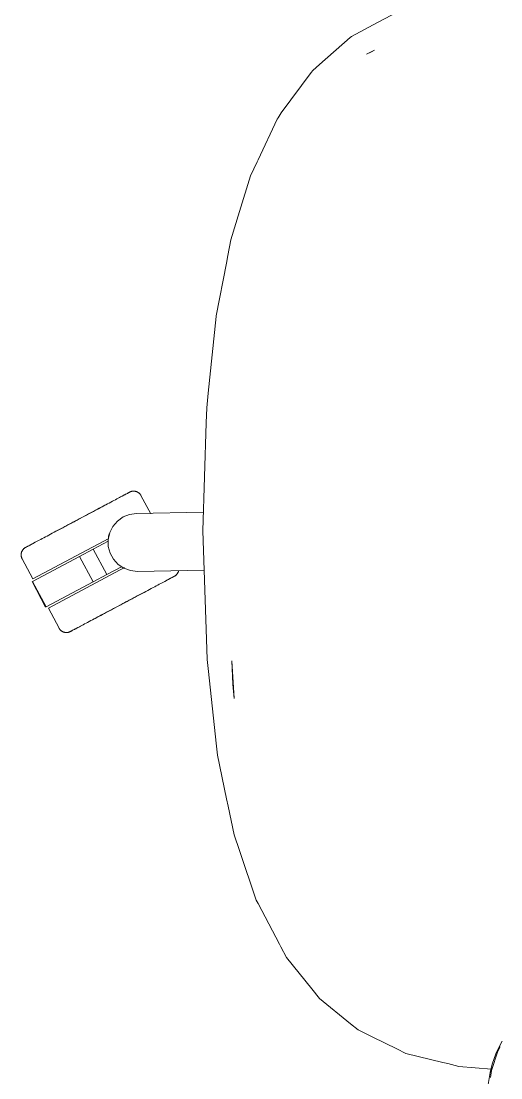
# Model space of a CAD drawing. Header units: millimetres. Extents: x 155927 to 326028, y -36033 to 97293.
# Drawn here: x 196059 to 196290, y 33266 to 33776 of the extents above; entities that cross this region are included whole.
import ezdxf

# ---------------------------------------------------------------- set-up
doc = ezdxf.new("R2010")
doc.units = ezdxf.units.MM
doc.header["$MEASUREMENT"] = 0
doc.layers.add('G-IMPT', color=8, linetype='CONTINUOUS', lineweight=9)
doc.layers.add('I-FURN', color=8, linetype='CONTINUOUS', lineweight=9)

msp = doc.modelspace()

# ---------------------------------------------------------------- linework, layer by layer
at = {"layer": 'G-IMPT'}
for p, q in [((196239.86, 33780.23), (196228.62, 33774.22)), ((196228.62, 33774.22), (196218.19, 33768.64)), ((196202.73, 33755.03), (196217.52, 33768.05)), ((196217.52, 33768.05), (196218.19, 33768.64)), ((196225.49, 33760.02), (196229.38, 33761.98)), ((196225.49, 33760.02), (196227.78, 33761.2)), ((196227.78, 33761.2), (196229.38, 33761.98)), ((196184.18, 33731.7), (196198.75, 33751.19)), ((196198.75, 33751.19), (196199.47, 33752.16)), ((196202.73, 33755.03), (196199.47, 33752.16)), ((196183.72, 33730.92), (196182.78, 33729.35)), ((196184.18, 33731.7), (196183.72, 33730.92)), ((196182.35, 33728.64), (196173.09, 33709)), ((196182.35, 33728.64), (196182.78, 33729.35)), ((196169.47, 33701.32), (196172.66, 33708.08)), ((196173.09, 33709), (196172.66, 33708.08)), ((196169.47, 33701.32), (196164.15, 33684.04)), ((196164.15, 33684.04), (196159.95, 33670.44)), ((196159.95, 33670.44), (196158.49, 33662.83)), ((196157.79, 33659.17), (196152.92, 33633.79)), ((196157.79, 33659.17), (196158.49, 33662.83)), ((196152.83, 33633.33), (196149.01, 33596.34)), ((196152.83, 33633.33), (196152.92, 33633.79)), ((196149.01, 33596.34), (196148.28, 33589.27)), ((196148.06, 33582.01), (196148.28, 33589.27)), ((196146.44, 33529.85), (196148.06, 33582.01)), ((196148.14, 33477.66), (196146.44, 33529.85)), ((196148.14, 33477.66), (196148.47, 33467.72)), ((196148.95, 33463.35), (196148.47, 33467.72)), ((196160.35, 33467.19), (196161.6, 33448.91)), ((196160.35, 33467.19), (196160.98, 33455.85)), ((196148.95, 33463.35), (196153.08, 33425.9)), ((196161.6, 33448.91), (196160.98, 33455.85)), ((196153.56, 33421.49), (196153.08, 33425.9)), ((196157.91, 33400.54), (196153.56, 33421.49)), ((196157.91, 33400.54), (196158.68, 33396.86)), ((196158.68, 33396.86), (196161.55, 33383.04)), ((196164.06, 33375.61), (196161.55, 33383.04)), ((196164.06, 33375.61), (196172.21, 33351.52)), ((196173.09, 33349.86), (196172.21, 33351.52)), ((196183.39, 33330.35), (196173.09, 33349.86)), ((196183.39, 33330.35), (196184.11, 33328.97)), ((196186.82, 33323.84), (196184.11, 33328.97)), ((196186.82, 33323.84), (196199.03, 33308.71)), ((196202.79, 33304.05), (196199.03, 33308.71)), ((196217.74, 33291.88), (196202.79, 33304.05)), ((196217.74, 33291.88), (196221.39, 33288.9)), ((196221.39, 33288.9), (196228.55, 33285.37)), ((196240.02, 33279.73), (196228.55, 33285.37)), ((196287.9, 33277.41), (196290.11, 33282.05)), ((196290.11, 33282.05), (196290.91, 33283.42)), ((196240.02, 33279.73), (196244.39, 33277.58)), ((196244.39, 33277.58), (196262.33, 33273.18)), ((196285.74, 33269.23), (196288.77, 33278.63)), ((196286.16, 33272.32), (196287.9, 33277.41)), ((196288.77, 33278.63), (196290.01, 33280.72)), ((196262.33, 33273.18), (196264.7, 33272.6)), ((196269.99, 33271.3), (196264.7, 33272.6)), ((196285.87, 33269.86), (196269.99, 33271.3)), ((196286.16, 33272.32), (196285.18, 33268.39)), ((196285.18, 33268.39), (196284.07, 33261.63)), ((196285.27, 33265.94), (196285.74, 33269.23))]:
    msp.add_line(p, q, dxfattribs=at)
at = {"layer": 'I-FURN'}
for p, q in [((196107.28, 33546.56), (196106.73, 33546.26)), ((196106.98, 33546.4), (196107.52, 33546.69)), ((196107.79, 33546.83), (196107.28, 33546.56)), ((196107.52, 33546.69), (196108.02, 33546.95)), ((196108.28, 33547.09), (196107.79, 33546.83)), ((196108.02, 33546.95), (196108.49, 33547.2)), ((196108.72, 33547.33), (196108.28, 33547.09)), ((196108.49, 33547.2), (196108.92, 33547.43)), ((196109.13, 33547.54), (196108.72, 33547.33)), ((196108.92, 33547.43), (196109.31, 33547.64)), ((196109.51, 33547.74), (196109.13, 33547.54)), ((196109.31, 33547.64), (196109.66, 33547.83)), ((196109.84, 33547.92), (196109.51, 33547.74)), ((196109.66, 33547.83), (196109.98, 33548)), ((196110.14, 33548.08), (196109.84, 33547.92)), ((196109.98, 33548), (196110.26, 33548.14)), ((196110.4, 33548.22), (196110.14, 33548.08)), ((196110.26, 33548.14), (196110.5, 33548.27)), ((196110.62, 33548.33), (196110.4, 33548.22)), ((196110.5, 33548.27), (196110.7, 33548.38)), ((196110.8, 33548.43), (196110.62, 33548.33)), ((196110.7, 33548.38), (196110.87, 33548.46)), ((196110.94, 33548.5), (196110.8, 33548.43)), ((196110.87, 33548.46), (196110.99, 33548.53)), ((196111.04, 33548.56), (196110.94, 33548.5)), ((196110.99, 33548.53), (196111.07, 33548.57)), ((196111.1, 33548.59), (196111.04, 33548.56)), ((196111.07, 33548.57), (196111.11, 33548.6)), ((196111.12, 33548.6), (196111.1, 33548.59)), ((196111.11, 33548.6), (196111.12, 33548.6)), ((196111.12, 33548.6), (196111.26, 33548.67)), ((196111.26, 33548.67), (196111.41, 33548.74)), ((196111.41, 33548.74), (196111.56, 33548.8)), ((196111.56, 33548.8), (196111.71, 33548.85)), ((196111.71, 33548.85), (196111.86, 33548.9)), ((196111.86, 33548.9), (196112.02, 33548.95)), ((196112.02, 33548.95), (196112.17, 33548.98)), ((196112.17, 33548.98), (196112.33, 33549.01)), ((196112.33, 33549.01), (196112.49, 33549.04)), ((196112.49, 33549.04), (196112.65, 33549.05)), ((196112.65, 33549.05), (196112.81, 33549.07)), ((196112.81, 33549.07), (196112.97, 33549.07)), ((196112.97, 33549.07), (196113.13, 33549.07)), ((196113.13, 33549.07), (196113.3, 33549.06)), ((196113.3, 33549.06), (196113.46, 33549.05)), ((196113.46, 33549.05), (196113.62, 33549.02)), ((196113.62, 33549.02), (196113.77, 33549)), ((196113.77, 33549), (196113.93, 33548.96)), ((196113.93, 33548.96), (196114.09, 33548.92)), ((196114.09, 33548.92), (196114.24, 33548.88)), ((196114.24, 33548.88), (196114.4, 33548.82)), ((196114.4, 33548.82), (196114.55, 33548.77)), ((196114.55, 33548.77), (196114.69, 33548.7)), ((196114.69, 33548.7), (196114.84, 33548.63)), ((196114.84, 33548.63), (196114.98, 33548.55)), ((196114.98, 33548.55), (196115.12, 33548.47)), ((196115.12, 33548.47), (196115.26, 33548.39)), ((196115.26, 33548.39), (196115.39, 33548.29)), ((196115.39, 33548.29), (196115.52, 33548.2)), ((196115.52, 33548.2), (196115.64, 33548.09)), ((196115.64, 33548.09), (196115.76, 33547.99)), ((196115.76, 33547.99), (196115.88, 33547.87)), ((196115.88, 33547.87), (196115.99, 33547.76)), ((196115.99, 33547.76), (196116.09, 33547.63)), ((196116.09, 33547.63), (196116.19, 33547.51)), ((196116.19, 33547.51), (196116.29, 33547.38)), ((196116.29, 33547.38), (196116.38, 33547.25)), ((196116.38, 33547.25), (196116.47, 33547.11)), ((196116.47, 33547.11), (196116.55, 33546.97)), ((196116.55, 33546.97), (196116.57, 33546.93)), ((196121.27, 33538.09), (196116.57, 33546.93)), ((196097.83, 33541.53), (196096.93, 33541.06)), ((196097.35, 33541.28), (196098.23, 33541.75)), ((196098.7, 33542), (196097.83, 33541.53)), ((196098.23, 33541.75), (196099.1, 33542.21)), ((196099.56, 33542.45), (196098.7, 33542)), ((196099.1, 33542.21), (196099.95, 33542.66)), ((196100.4, 33542.9), (196099.56, 33542.45)), ((196101.21, 33543.33), (196100.4, 33542.9)), ((196102, 33543.75), (196101.21, 33543.33)), ((196102.76, 33544.15), (196102, 33543.75)), ((196103.49, 33544.54), (196102.76, 33544.15)), ((196104.2, 33544.92), (196103.49, 33544.54)), ((196104.88, 33545.28), (196104.2, 33544.92)), ((196105.53, 33545.63), (196104.88, 33545.28)), ((196106.14, 33545.95), (196105.53, 33545.63)), ((196106.73, 33546.26), (196106.14, 33545.95)), ((196106.41, 33546.1), (196106.98, 33546.4)), ((196088.26, 33536.44), (196087.26, 33535.91)), ((196087.72, 33536.16), (196088.72, 33536.69)), ((196089.26, 33536.98), (196088.26, 33536.44)), ((196088.72, 33536.69), (196089.72, 33537.22)), ((196090.25, 33537.5), (196089.26, 33536.98)), ((196089.72, 33537.22), (196090.71, 33537.75)), ((196091.24, 33538.03), (196090.25, 33537.5)), ((196090.71, 33537.75), (196091.69, 33538.27)), ((196092.22, 33538.55), (196091.24, 33538.03)), ((196091.69, 33538.27), (196092.66, 33538.79)), ((196093.19, 33539.06), (196092.22, 33538.55)), ((196092.66, 33538.79), (196093.63, 33539.3)), ((196094.14, 33539.57), (196093.19, 33539.06)), ((196093.63, 33539.3), (196094.58, 33539.81)), ((196095.09, 33540.08), (196094.14, 33539.57)), ((196094.58, 33539.81), (196095.52, 33540.3)), ((196096.02, 33540.57), (196095.09, 33540.08)), ((196095.52, 33540.3), (196096.44, 33540.79)), ((196096.93, 33541.06), (196096.02, 33540.57)), ((196096.44, 33540.79), (196097.35, 33541.28)), ((196105.16, 33534.63), (196107.91, 33536.59)), ((196107.91, 33536.59), (196111.04, 33537.84)), ((196111.04, 33537.84), (196114.38, 33538.31)), ((196114.38, 33538.31), (196146.72, 33538.87)), ((196077.81, 33530.89), (196078.77, 33531.4)), ((196079.29, 33531.68), (196078.33, 33531.17)), ((196078.77, 33531.4), (196079.74, 33531.92)), ((196080.27, 33532.2), (196079.29, 33531.68)), ((196079.74, 33531.92), (196080.72, 33532.44)), ((196081.25, 33532.72), (196080.27, 33532.2)), ((196080.72, 33532.44), (196081.71, 33532.96)), ((196082.24, 33533.25), (196081.25, 33532.72)), ((196081.71, 33532.96), (196082.7, 33533.49)), ((196083.24, 33533.78), (196082.24, 33533.25)), ((196082.7, 33533.49), (196083.7, 33534.02)), ((196084.24, 33534.31), (196083.24, 33533.78)), ((196083.7, 33534.02), (196084.7, 33534.55)), ((196085.25, 33534.84), (196084.24, 33534.31)), ((196084.7, 33534.55), (196085.71, 33535.09)), ((196086.25, 33535.38), (196085.25, 33534.84)), ((196085.71, 33535.09), (196086.71, 33535.62)), ((196087.26, 33535.91), (196086.25, 33535.38)), ((196086.71, 33535.62), (196087.72, 33536.16)), ((196101.46, 33529.05), (196102.97, 33532.06)), ((196102.97, 33532.06), (196105.16, 33534.63)), ((196064.33, 33506.73), (196101.04, 33526.25)), ((196068.86, 33526.13), (196068.14, 33525.75)), ((196069.61, 33526.53), (196068.86, 33526.13)), ((196070.39, 33526.94), (196069.61, 33526.53)), ((196071.19, 33527.37), (196070.39, 33526.94)), ((196072.01, 33527.81), (196071.19, 33527.37)), ((196072.86, 33528.26), (196072.01, 33527.81)), ((196073.73, 33528.72), (196072.86, 33528.26)), ((196074.61, 33529.19), (196073.73, 33528.72)), ((196075.52, 33529.67), (196074.61, 33529.19)), ((196075.03, 33529.41), (196075.94, 33529.9)), ((196076.44, 33530.16), (196075.52, 33529.67)), ((196075.94, 33529.9), (196076.87, 33530.39)), ((196077.38, 33530.66), (196076.44, 33530.16)), ((196076.87, 33530.39), (196077.81, 33530.89)), ((196078.33, 33531.17), (196077.38, 33530.66)), ((196100.71, 33525.76), (196101.46, 33529.05)), ((196059.68, 33520.94), (196059.79, 33521.06)), ((196059.79, 33521.06), (196059.9, 33521.18)), ((196059.9, 33521.18), (196060.02, 33521.29)), ((196060.02, 33521.29), (196060.14, 33521.39)), ((196060.14, 33521.39), (196060.26, 33521.49)), ((196060.26, 33521.49), (196060.39, 33521.59)), ((196060.39, 33521.59), (196060.53, 33521.68)), ((196060.53, 33521.68), (196060.66, 33521.77)), ((196060.66, 33521.77), (196060.8, 33521.85)), ((196060.8, 33521.85), (196060.84, 33521.87)), ((196060.84, 33521.87), (196060.86, 33521.88)), ((196060.85, 33521.87), (196060.84, 33521.87)), ((196060.89, 33521.89), (196060.85, 33521.87)), ((196060.86, 33521.88), (196060.92, 33521.91)), ((196060.97, 33521.94), (196060.89, 33521.89)), ((196060.92, 33521.91), (196061.02, 33521.96)), ((196061.09, 33522), (196060.97, 33521.94)), ((196061.02, 33521.96), (196061.16, 33522.04)), ((196061.26, 33522.09), (196061.09, 33522)), ((196061.16, 33522.04), (196061.34, 33522.13)), ((196061.46, 33522.19), (196061.26, 33522.09)), ((196061.34, 33522.13), (196061.56, 33522.25)), ((196061.7, 33522.32), (196061.46, 33522.19)), ((196061.56, 33522.25), (196061.82, 33522.39)), ((196061.98, 33522.47), (196061.7, 33522.32)), ((196061.82, 33522.39), (196062.12, 33522.55)), ((196062.29, 33522.64), (196061.98, 33522.47)), ((196062.12, 33522.55), (196062.45, 33522.72)), ((196062.65, 33522.83), (196062.29, 33522.64)), ((196062.45, 33522.72), (196062.83, 33522.92)), ((196063.04, 33523.04), (196062.65, 33522.83)), ((196062.83, 33522.92), (196063.24, 33523.14)), ((196063.47, 33523.27), (196063.04, 33523.04)), ((196063.24, 33523.14), (196063.68, 33523.38)), ((196063.94, 33523.51), (196063.47, 33523.27)), ((196063.68, 33523.38), (196064.16, 33523.63)), ((196064.44, 33523.78), (196063.94, 33523.51)), ((196064.16, 33523.63), (196064.68, 33523.91)), ((196064.97, 33524.06), (196064.44, 33523.78)), ((196064.68, 33523.91), (196065.23, 33524.2)), ((196065.54, 33524.37), (196064.97, 33524.06)), ((196065.23, 33524.2), (196065.82, 33524.51)), ((196066.15, 33524.69), (196065.54, 33524.37)), ((196066.78, 33525.02), (196066.15, 33524.69)), ((196067.44, 33525.38), (196066.78, 33525.02)), ((196068.14, 33525.75), (196067.44, 33525.38)), ((196086.85, 33517.57), (196093.49, 33521.11)), ((196093.49, 33521.11), (196100.64, 33524.9)), ((196100.06, 33508.74), (196093.49, 33521.11)), ((196100.76, 33522.39), (196100.71, 33525.76)), ((196101.63, 33519.13), (196100.76, 33522.39)), ((196058.7, 33518.27), (196058.71, 33518.43)), ((196058.71, 33518.11), (196058.7, 33518.27)), ((196058.71, 33518.6), (196058.73, 33518.76)), ((196058.71, 33518.43), (196058.71, 33518.6)), ((196058.72, 33517.95), (196058.71, 33518.11)), ((196058.74, 33517.79), (196058.72, 33517.95)), ((196058.73, 33518.76), (196058.75, 33518.92)), ((196058.76, 33517.63), (196058.74, 33517.79)), ((196058.75, 33518.92), (196058.78, 33519.07)), ((196058.79, 33517.47), (196058.76, 33517.63)), ((196058.78, 33519.07), (196058.81, 33519.23)), ((196058.83, 33517.32), (196058.79, 33517.47)), ((196058.81, 33519.23), (196058.85, 33519.39)), ((196058.87, 33517.16), (196058.83, 33517.32)), ((196058.85, 33519.39), (196058.9, 33519.54)), ((196058.92, 33517.01), (196058.87, 33517.16)), ((196058.9, 33519.54), (196058.95, 33519.7)), ((196058.97, 33516.86), (196058.92, 33517.01)), ((196058.95, 33519.7), (196059.01, 33519.85)), ((196059.04, 33516.71), (196058.97, 33516.86)), ((196059.01, 33519.85), (196059.07, 33519.99)), ((196059.1, 33516.56), (196059.04, 33516.71)), ((196059.07, 33519.99), (196059.14, 33520.14)), ((196059.18, 33516.42), (196059.1, 33516.56)), ((196059.14, 33520.14), (196059.22, 33520.28)), ((196059.18, 33516.42), (196064.33, 33506.73)), ((196059.22, 33520.28), (196059.3, 33520.42)), ((196059.3, 33520.42), (196059.39, 33520.56)), ((196059.39, 33520.56), (196059.48, 33520.69)), ((196059.48, 33520.69), (196059.58, 33520.82)), ((196059.58, 33520.82), (196059.68, 33520.94)), ((196064.14, 33505.5), (196086.85, 33517.57)), ((196093.42, 33505.21), (196086.85, 33517.57)), ((196103.25, 33516.17), (196101.63, 33519.13)), ((196105.53, 33513.68), (196103.25, 33516.17)), ((196071.84, 33492.6), (196108.59, 33512.14)), ((196107.21, 33512.54), (196100.06, 33508.74)), ((196108.34, 33511.82), (196105.53, 33513.68)), ((196111.51, 33510.67), (196108.34, 33511.82)), ((196147.06, 33510.89), (196114.87, 33510.33)), ((196100.06, 33508.74), (196093.42, 33505.21)), ((196114.87, 33510.33), (196111.51, 33510.67)), ((196128.01, 33505.48), (196128.58, 33505.79)), ((196128.87, 33505.94), (196128.32, 33505.65)), ((196128.58, 33505.79), (196129.11, 33506.07)), ((196129.39, 33506.22), (196128.87, 33505.94)), ((196129.11, 33506.07), (196129.62, 33506.34)), ((196129.87, 33506.47), (196129.39, 33506.22)), ((196129.62, 33506.34), (196130.08, 33506.58)), ((196130.32, 33506.71), (196129.87, 33506.47)), ((196130.08, 33506.58), (196130.51, 33506.81)), ((196130.73, 33506.93), (196130.32, 33506.71)), ((196130.51, 33506.81), (196130.9, 33507.02)), ((196131.1, 33507.13), (196130.73, 33506.93)), ((196130.9, 33507.02), (196131.26, 33507.21)), ((196131.44, 33507.3), (196131.1, 33507.13)), ((196131.26, 33507.21), (196131.58, 33507.38)), ((196131.73, 33507.46), (196131.44, 33507.3)), ((196131.58, 33507.38), (196131.86, 33507.53)), ((196131.99, 33507.6), (196131.73, 33507.46)), ((196131.86, 33507.53), (196132.1, 33507.66)), ((196132.21, 33507.72), (196131.99, 33507.6)), ((196132.1, 33507.66), (196132.3, 33507.76)), ((196132.39, 33507.81), (196132.21, 33507.72)), ((196132.3, 33507.76), (196132.46, 33507.85)), ((196132.53, 33507.89), (196132.39, 33507.81)), ((196132.46, 33507.85), (196132.58, 33507.91)), ((196132.63, 33507.94), (196132.53, 33507.89)), ((196132.58, 33507.91), (196132.66, 33507.96)), ((196132.69, 33507.97), (196132.63, 33507.94)), ((196132.66, 33507.96), (196132.71, 33507.98)), ((196132.71, 33507.98), (196132.69, 33507.97)), ((196132.75, 33508), (196132.71, 33507.98)), ((196132.71, 33507.98), (196132.71, 33507.98)), ((196132.89, 33508.08), (196132.75, 33508)), ((196133.03, 33508.17), (196132.89, 33508.08)), ((196133.16, 33508.26), (196133.03, 33508.17)), ((196133.29, 33508.36), (196133.16, 33508.26)), ((196133.41, 33508.46), (196133.29, 33508.36)), ((196133.54, 33508.56), (196133.41, 33508.46)), ((196133.65, 33508.67), (196133.54, 33508.56)), ((196133.77, 33508.79), (196133.65, 33508.67)), ((196133.87, 33508.91), (196133.77, 33508.79)), ((196133.98, 33509.03), (196133.87, 33508.91)), ((196134.07, 33509.16), (196133.98, 33509.03)), ((196134.17, 33509.29), (196134.07, 33509.16)), ((196134.25, 33509.43), (196134.17, 33509.29)), ((196134.33, 33509.57), (196134.25, 33509.43)), ((196134.41, 33509.71), (196134.33, 33509.57)), ((196134.48, 33509.86), (196134.41, 33509.71)), ((196134.55, 33510), (196134.48, 33509.86)), ((196134.6, 33510.15), (196134.55, 33510)), ((196134.66, 33510.31), (196134.6, 33510.15)), ((196134.7, 33510.46), (196134.66, 33510.31)), ((196134.74, 33510.62), (196134.7, 33510.46)), ((196063.97, 33505.41), (196070.54, 33493.05)), ((196070.71, 33493.14), (196064.14, 33505.5)), ((196093.42, 33505.21), (196070.71, 33493.14)), ((196118.04, 33500.18), (196118.94, 33500.66)), ((196118.94, 33500.66), (196119.83, 33501.13)), ((196119.83, 33501.13), (196120.7, 33501.59)), ((196120.7, 33501.59), (196121.54, 33502.04)), ((196121.54, 33502.04), (196122.37, 33502.48)), ((196122.37, 33502.48), (196123.17, 33502.91)), ((196123.17, 33502.91), (196123.95, 33503.32)), ((196123.95, 33503.32), (196124.69, 33503.72)), ((196124.69, 33503.72), (196125.42, 33504.1)), ((196125.42, 33504.1), (196126.11, 33504.47)), ((196126.11, 33504.47), (196126.78, 33504.83)), ((196126.78, 33504.83), (196127.41, 33505.16)), ((196127.41, 33505.16), (196128.01, 33505.48)), ((196128.32, 33505.65), (196127.74, 33505.34)), ((196108.31, 33495.01), (196109.31, 33495.54)), ((196109.85, 33495.83), (196108.85, 33495.3)), ((196109.31, 33495.54), (196110.31, 33496.07)), ((196110.85, 33496.36), (196109.85, 33495.83)), ((196110.31, 33496.07), (196111.31, 33496.6)), ((196111.85, 33496.89), (196110.85, 33496.36)), ((196111.31, 33496.6), (196112.3, 33497.13)), ((196112.83, 33497.41), (196111.85, 33496.89)), ((196112.3, 33497.13), (196113.29, 33497.65)), ((196113.81, 33497.93), (196112.83, 33497.41)), ((196113.29, 33497.65), (196114.26, 33498.17)), ((196114.78, 33498.45), (196113.81, 33497.93)), ((196114.26, 33498.17), (196115.22, 33498.68)), ((196115.74, 33498.96), (196114.78, 33498.45)), ((196115.22, 33498.68), (196116.18, 33499.19)), ((196116.68, 33499.46), (196115.74, 33498.96)), ((196116.18, 33499.19), (196117.11, 33499.69)), ((196117.61, 33499.95), (196116.68, 33499.46)), ((196117.11, 33499.69), (196118.04, 33500.18)), ((196118.53, 33500.44), (196117.61, 33499.95)), ((196071.84, 33492.6), (196076.99, 33482.92)), ((196099.93, 33490.55), (196098.97, 33490.04)), ((196099.41, 33490.28), (196100.37, 33490.78)), ((196100.89, 33491.06), (196099.93, 33490.55)), ((196100.37, 33490.78), (196101.34, 33491.3)), ((196101.86, 33491.58), (196100.89, 33491.06)), ((196101.34, 33491.3), (196102.32, 33491.82)), ((196102.85, 33492.1), (196101.86, 33491.58)), ((196102.32, 33491.82), (196103.3, 33492.35)), ((196103.84, 33492.63), (196102.85, 33492.1)), ((196103.3, 33492.35), (196104.3, 33492.87)), ((196104.84, 33493.16), (196103.84, 33492.63)), ((196104.3, 33492.87), (196105.3, 33493.41)), ((196105.84, 33493.69), (196104.84, 33493.16)), ((196105.3, 33493.41), (196106.3, 33493.94)), ((196106.84, 33494.23), (196105.84, 33493.69)), ((196106.3, 33493.94), (196107.3, 33494.47)), ((196107.85, 33494.76), (196106.84, 33494.23)), ((196107.3, 33494.47), (196108.31, 33495.01)), ((196108.85, 33495.3), (196107.85, 33494.76)), ((196089.35, 33484.93), (196090.06, 33485.31)), ((196090.06, 33485.31), (196090.8, 33485.7)), ((196090.8, 33485.7), (196091.56, 33486.1)), ((196091.56, 33486.1), (196092.35, 33486.52)), ((196092.35, 33486.52), (196093.16, 33486.95)), ((196093.16, 33486.95), (196093.99, 33487.4)), ((196094.45, 33487.64), (196093.61, 33487.19)), ((196093.99, 33487.4), (196094.85, 33487.85)), ((196095.32, 33488.1), (196094.45, 33487.64)), ((196094.85, 33487.85), (196095.73, 33488.32)), ((196096.21, 33488.57), (196095.32, 33488.1)), ((196095.73, 33488.32), (196096.62, 33488.79)), ((196097.11, 33489.05), (196096.21, 33488.57)), ((196096.62, 33488.79), (196097.54, 33489.28)), ((196098.04, 33489.55), (196097.11, 33489.05)), ((196097.54, 33489.28), (196098.47, 33489.77)), ((196098.97, 33490.04), (196098.04, 33489.55)), ((196098.47, 33489.77), (196099.41, 33490.28)), ((196077.01, 33482.88), (196076.99, 33482.92)), ((196077.09, 33482.74), (196077.01, 33482.88)), ((196077.17, 33482.6), (196077.09, 33482.74)), ((196077.26, 33482.47), (196077.17, 33482.6)), ((196077.36, 33482.34), (196077.26, 33482.47)), ((196077.46, 33482.22), (196077.36, 33482.34)), ((196077.57, 33482.09), (196077.46, 33482.22)), ((196077.68, 33481.98), (196077.57, 33482.09)), ((196077.79, 33481.86), (196077.68, 33481.98)), ((196077.91, 33481.76), (196077.79, 33481.86)), ((196078.04, 33481.65), (196077.91, 33481.76)), ((196078.17, 33481.56), (196078.04, 33481.65)), ((196078.3, 33481.46), (196078.17, 33481.56)), ((196078.43, 33481.38), (196078.3, 33481.46)), ((196078.57, 33481.3), (196078.43, 33481.38)), ((196078.72, 33481.22), (196078.57, 33481.3)), ((196078.86, 33481.15), (196078.72, 33481.22)), ((196079.01, 33481.08), (196078.86, 33481.15)), ((196079.16, 33481.03), (196079.01, 33481.08)), ((196079.31, 33480.97), (196079.16, 33481.03)), ((196079.47, 33480.93), (196079.31, 33480.97)), ((196079.62, 33480.89), (196079.47, 33480.93)), ((196079.78, 33480.85), (196079.62, 33480.89)), ((196079.94, 33480.83), (196079.78, 33480.85)), ((196080.1, 33480.8), (196079.94, 33480.83)), ((196080.26, 33480.79), (196080.1, 33480.8)), ((196080.42, 33480.78), (196080.26, 33480.79)), ((196080.58, 33480.78), (196080.42, 33480.78)), ((196080.74, 33480.78), (196080.58, 33480.78)), ((196080.9, 33480.8), (196080.74, 33480.78)), ((196081.06, 33480.81), (196080.9, 33480.8)), ((196081.22, 33480.84), (196081.06, 33480.81)), ((196081.38, 33480.87), (196081.22, 33480.84)), ((196081.54, 33480.9), (196081.38, 33480.87)), ((196081.69, 33480.95), (196081.54, 33480.9)), ((196081.85, 33481), (196081.69, 33480.95)), ((196082, 33481.05), (196081.85, 33481)), ((196082.15, 33481.11), (196082, 33481.05)), ((196082.29, 33481.18), (196082.15, 33481.11)), ((196082.44, 33481.25), (196082.29, 33481.18)), ((196082.49, 33481.28), (196082.44, 33481.25)), ((196082.44, 33481.25), (196082.46, 33481.26)), ((196082.44, 33481.25), (196082.44, 33481.25)), ((196082.46, 33481.26), (196082.52, 33481.29)), ((196082.57, 33481.32), (196082.49, 33481.28)), ((196082.52, 33481.29), (196082.62, 33481.35)), ((196082.69, 33481.39), (196082.57, 33481.32)), ((196082.62, 33481.35), (196082.76, 33481.42)), ((196082.85, 33481.47), (196082.69, 33481.39)), ((196082.76, 33481.42), (196082.94, 33481.52)), ((196083.05, 33481.58), (196082.85, 33481.47)), ((196082.94, 33481.52), (196083.16, 33481.63)), ((196083.29, 33481.71), (196083.05, 33481.58)), ((196083.16, 33481.63), (196083.42, 33481.77)), ((196083.57, 33481.85), (196083.29, 33481.71)), ((196083.42, 33481.77), (196083.71, 33481.93)), ((196083.89, 33482.02), (196083.57, 33481.85)), ((196083.71, 33481.93), (196084.05, 33482.11)), ((196084.25, 33482.21), (196083.89, 33482.02)), ((196084.05, 33482.11), (196084.42, 33482.31)), ((196084.64, 33482.42), (196084.25, 33482.21)), ((196084.42, 33482.31), (196084.83, 33482.52)), ((196085.07, 33482.65), (196084.64, 33482.42)), ((196084.83, 33482.52), (196085.28, 33482.76)), ((196085.53, 33482.9), (196085.07, 33482.65)), ((196085.28, 33482.76), (196085.76, 33483.02)), ((196086.04, 33483.16), (196085.53, 33482.9)), ((196085.76, 33483.02), (196086.28, 33483.29)), ((196086.57, 33483.45), (196086.04, 33483.16)), ((196086.28, 33483.29), (196086.83, 33483.59)), ((196087.14, 33483.75), (196086.57, 33483.45)), ((196086.83, 33483.59), (196087.41, 33483.9)), ((196087.41, 33483.9), (196088.03, 33484.22)), ((196088.03, 33484.22), (196088.68, 33484.57)), ((196088.68, 33484.57), (196089.35, 33484.93))]:
    msp.add_line(p, q, dxfattribs=at)
msp.add_arc((196114.44, 33524.31), 13.81, 162.664, 167.6527, dxfattribs=at)
msp.add_open_spline([(196100.83, 33526.68), (196100.9, 33527.11), (196101, 33527.53), (196101.12, 33527.95)], degree=3, dxfattribs=at)

doc.saveas('drawing.dxf')
